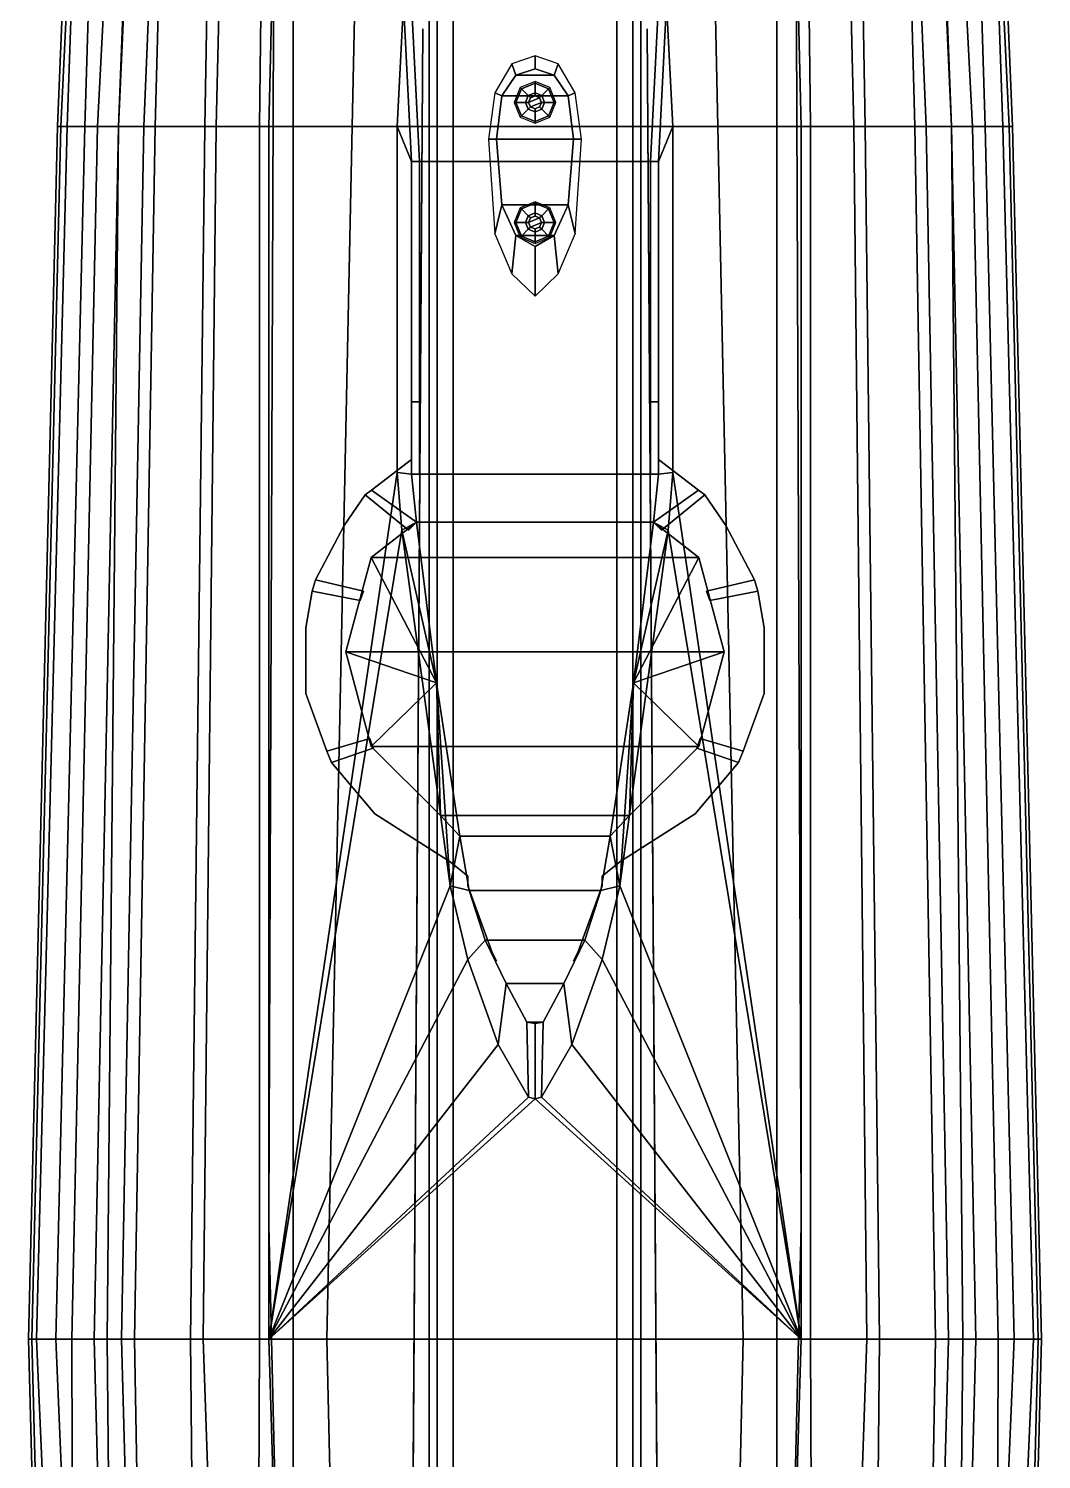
# Model space of a CAD drawing. Extents: x -3.2 to 3.2, y -38.1 to 38.1.
# Drawn here: x -3.16 to 3.16, y -1.63 to 7.3 of the extents above; entities that cross this region are included whole.
import ezdxf

# ---------------------------------------------------------------- set-up
doc = ezdxf.new("R2010")
doc.units = 0
doc.layers.get('0').update_dxf_attribs({"linetype": 'CONTINUOUS'})
doc.layers.add('RAILINGS', color=6, linetype='CONTINUOUS')
doc.layers.add('TOWER', color=3, linetype='CONTINUOUS')

msp = doc.modelspace()

# ---------------------------------------------------------------- linework, layer by layer
for points in [[(-2.67, 14.21, -1.96), (-2.66, 14.21, -2.02), (-2.92, 6.69, -2.02), (-2.98, 6.69, -1.77)], [(-2.6, 14.21, -1.05), (-2.67, 14.21, -1.43), (-2.98, 6.69, -1.22), (-2.96, 6.69, -1.05)], [(-2.67, 14.21, -1.43), (-2.67, 14.21, -1.96), (-2.98, 6.69, -1.77), (-2.98, 6.69, -1.22)], [(-2.34, 14.21, -0.3), (-2.6, 14.21, -1.05), (-2.96, 6.69, -1.05), (-2.73, 6.69, -0.3)], [(-2.66, 14.21, -2.02), (-2.58, 14.21, -2.25), (-2.81, 6.69, -2.25), (-2.92, 6.69, -2.02)], [(-2.58, 14.21, -2.25), (-2.31, 14.21, -2.54), (-2.6, 6.69, -2.54), (-2.81, 6.69, -2.25)], [(-2.26, 14.21, -0.04), (-2.34, 14.21, -0.3), (-2.73, 6.69, -0.3), (-2.6, 6.69, -0.04)], [(-2.31, 14.21, -2.54), (-2.17, 14.21, -2.64), (-2.37, 6.69, -2.71), (-2.6, 6.69, -2.54)], [(-2.13, 14.21, 0.21), (-2.26, 14.21, -0.04), (-2.6, 6.69, -0.04), (-2.44, 6.69, 0.21)], [(-1.81, 14.21, 0.91), (-2.13, 14.21, 0.21), (-2.44, 6.69, 0.21), (-1.99, 6.69, 0.91)], [(-2.17, 14.21, -2.64), (-1.93, 14.21, -2.72), (-2.06, 6.69, -2.83), (-2.37, 6.69, -2.71)], [(-1.93, 14.21, -2.72), (-1.63, 14.21, -2.72), (-1.72, 6.69, -2.83), (-2.06, 6.69, -2.83)], [(-1.48, 14.21, 1.36), (-1.81, 14.21, 0.91), (-1.99, 6.69, 0.91), (-1.66, 6.69, 1.36)], [(-1.63, 14.21, -2.72), (-1.51, 14.21, -2.67), (-1.51, 6.69, -2.74), (-1.72, 6.69, -2.83)], [(-1.51, 14.21, -2.67), (-0.98, 14.21, -3.01), (-1.14, 6.69, -3.01), (-1.51, 6.69, -2.74)], [(-0.98, 14.21, -3.01), (-0.66, 14.21, -3.2), (-0.66, 6.69, -3.29), (-1.14, 6.69, -3.01)], [(-0.66, 6.69, -3.75), (-0.66, 6.69, -3.29), (-0.66, 14.21, -3.2), (-0.66, 14.21, -3.75)], [(-0.61, 6.69, -3.86), (-0.66, 6.69, -3.75), (-0.66, 14.21, -3.75), (-0.61, 14.21, -3.86)], [(-0.51, 6.69, -3.93), (-0.61, 6.69, -3.86), (-0.61, 14.21, -3.86), (-0.51, 14.21, -3.93)], [(0.51, 6.69, -3.93), (-0.51, 6.69, -3.93), (-0.51, 14.21, -3.93), (0.51, 14.21, -3.93)], [(0.51, 14.21, -3.93), (0.61, 14.21, -3.86), (0.61, 6.69, -3.86), (0.51, 6.69, -3.93)], [(0.61, 14.21, -3.86), (0.66, 14.21, -3.75), (0.66, 6.69, -3.75), (0.61, 6.69, -3.86)], [(0.66, 14.21, -3.75), (0.66, 14.21, -3.2), (0.66, 6.69, -3.29), (0.66, 6.69, -3.75)], [(1.14, 6.69, -3.01), (0.66, 6.69, -3.29), (0.66, 14.21, -3.2), (0.98, 14.21, -3.01)], [(1.51, 6.69, -2.74), (1.14, 6.69, -3.01), (0.98, 14.21, -3.01), (1.51, 14.21, -2.67)], [(1.66, 6.69, 1.36), (1.99, 6.69, 0.91), (1.81, 14.21, 0.91), (1.48, 14.21, 1.36)], [(1.72, 6.69, -2.83), (1.51, 6.69, -2.74), (1.51, 14.21, -2.67), (1.63, 14.21, -2.72)], [(2.06, 6.69, -2.83), (1.72, 6.69, -2.83), (1.63, 14.21, -2.72), (1.93, 14.21, -2.72)], [(1.99, 6.69, 0.91), (2.44, 6.69, 0.21), (2.13, 14.21, 0.21), (1.81, 14.21, 0.91)], [(2.37, 6.69, -2.71), (2.06, 6.69, -2.83), (1.93, 14.21, -2.72), (2.17, 14.21, -2.64)], [(2.44, 6.69, 0.21), (2.6, 6.69, -0.04), (2.26, 14.21, -0.04), (2.13, 14.21, 0.21)], [(2.6, 6.69, -2.54), (2.37, 6.69, -2.71), (2.17, 14.21, -2.64), (2.31, 14.21, -2.54)], [(2.6, 6.69, -0.04), (2.73, 6.69, -0.3), (2.34, 14.21, -0.3), (2.26, 14.21, -0.04)], [(2.81, 6.69, -2.25), (2.6, 6.69, -2.54), (2.31, 14.21, -2.54), (2.58, 14.21, -2.25)], [(2.73, 6.69, -0.3), (2.96, 6.69, -1.05), (2.6, 14.21, -1.05), (2.34, 14.21, -0.3)], [(2.92, 6.69, -2.02), (2.81, 6.69, -2.25), (2.58, 14.21, -2.25), (2.66, 14.21, -2.02)], [(2.96, 6.69, -1.05), (2.98, 6.69, -1.22), (2.67, 14.21, -1.43), (2.6, 14.21, -1.05)], [(2.98, 6.69, -1.77), (2.92, 6.69, -2.02), (2.66, 14.21, -2.02), (2.67, 14.21, -1.96)], [(2.98, 6.69, -1.22), (2.98, 6.69, -1.77), (2.67, 14.21, -1.96), (2.67, 14.21, -1.43)], [(-0.7, 7.3, 6.45), (-0.94, -28.59, 1.36), (-0.94, -28.28, 1.36), (-0.7, 7.3, 6.39)], [(-0.7, 7.3, 6.39), (-0.94, -28.28, 1.36), (-0.94, -28.59, 1.36), (-0.7, 7.3, 6.45)], [(0.7, 7.3, 6.39), (0.94, -28.28, 1.36), (0.94, -28.59, 1.36), (0.7, 7.3, 6.45)], [(0.7, 7.3, 6.45), (0.94, -28.59, 1.36), (0.94, -28.28, 1.36), (0.7, 7.3, 6.39)], [(-2.98, 6.69, -1.77), (-2.92, 6.69, -2.02), (-3.11, -0.88, -2.02), (-3.16, -0.88, -1.79)], [(-2.96, 6.69, -1.05), (-2.98, 6.69, -1.22), (-3.16, -0.88, -1.26), (-3.14, -0.88, -1.05)], [(-2.98, 6.69, -1.22), (-2.98, 6.69, -1.77), (-3.16, -0.88, -1.79), (-3.16, -0.88, -1.26)], [(-2.73, 6.69, -0.3), (-2.96, 6.69, -1.05), (-3.14, -0.88, -1.05), (-2.89, -0.88, -0.3)], [(-2.92, 6.69, -2.02), (-2.81, 6.69, -2.25), (-2.99, -0.88, -2.25), (-3.11, -0.88, -2.02)], [(-2.81, 6.69, -2.25), (-2.6, 6.69, -2.54), (-2.67, -0.88, -2.65), (-2.99, -0.88, -2.25)], [(-2.6, 6.69, -0.04), (-2.73, 6.69, -0.3), (-2.89, -0.88, -0.3), (-2.75, -0.88, -0.04)], [(-2.44, 6.69, 0.21), (-2.6, 6.69, -0.04), (-2.75, -0.88, -0.04), (-2.58, -0.88, 0.21)], [(-2.6, 6.69, -2.54), (-2.37, 6.69, -2.71), (-2.5, -0.88, -2.81), (-2.67, -0.88, -2.65)], [(-1.99, 6.69, 0.91), (-2.44, 6.69, 0.21), (-2.58, -0.88, 0.21), (-2.07, -0.88, 0.91)], [(-2.37, 6.69, -2.71), (-2.06, 6.69, -2.83), (-2.15, -0.88, -2.94), (-2.5, -0.88, -2.81)], [(-2.06, 6.69, -2.83), (-1.72, 6.69, -2.83), (-1.72, -0.88, -2.94), (-2.15, -0.88, -2.94)], [(-1.66, 6.69, 1.36), (-1.99, 6.69, 0.91), (-2.07, -0.88, 0.91), (-1.66, -0.88, 1.36)], [(-1.72, 6.69, -2.83), (-1.51, 6.69, -2.74), (-1.51, -0.88, -2.84), (-1.72, -0.88, -2.94)], [(-1.51, 6.69, -2.74), (-1.14, 6.69, -3.01), (-1.3, -0.88, -3.01), (-1.51, -0.88, -2.84)], [(-1.14, 6.69, -3.01), (-0.66, 6.69, -3.29), (-0.66, -0.88, -3.39), (-1.3, -0.88, -3.01)], [(-0.66, -0.88, -3.75), (-0.66, -0.88, -3.39), (-0.66, 6.69, -3.29), (-0.66, 6.69, -3.75)], [(-0.61, -0.88, -3.86), (-0.66, -0.88, -3.75), (-0.66, 6.69, -3.75), (-0.61, 6.69, -3.86)], [(-0.51, -0.88, -3.93), (-0.61, -0.88, -3.86), (-0.61, 6.69, -3.86), (-0.51, 6.69, -3.93)], [(0.51, -0.88, -3.93), (-0.51, -0.88, -3.93), (-0.51, 6.69, -3.93), (0.51, 6.69, -3.93)], [(0.51, 6.69, -3.93), (0.61, 6.69, -3.86), (0.61, -0.88, -3.86), (0.51, -0.88, -3.93)], [(0.61, 6.69, -3.86), (0.66, 6.69, -3.75), (0.66, -0.88, -3.75), (0.61, -0.88, -3.86)], [(0.66, 6.69, -3.75), (0.66, 6.69, -3.29), (0.66, -0.88, -3.39), (0.66, -0.88, -3.75)], [(1.3, -0.88, -3.01), (0.66, -0.88, -3.39), (0.66, 6.69, -3.29), (1.14, 6.69, -3.01)], [(1.51, -0.88, -2.84), (1.3, -0.88, -3.01), (1.14, 6.69, -3.01), (1.51, 6.69, -2.74)], [(1.72, -0.88, -2.94), (1.51, -0.88, -2.84), (1.51, 6.69, -2.74), (1.72, 6.69, -2.83)], [(1.66, -0.88, 1.36), (2.07, -0.88, 0.91), (1.99, 6.69, 0.91), (1.66, 6.69, 1.36)], [(2.15, -0.88, -2.94), (1.72, -0.88, -2.94), (1.72, 6.69, -2.83), (2.06, 6.69, -2.83)], [(2.07, -0.88, 0.91), (2.58, -0.88, 0.21), (2.44, 6.69, 0.21), (1.99, 6.69, 0.91)], [(2.5, -0.88, -2.81), (2.15, -0.88, -2.94), (2.06, 6.69, -2.83), (2.37, 6.69, -2.71)], [(2.67, -0.88, -2.65), (2.5, -0.88, -2.81), (2.37, 6.69, -2.71), (2.6, 6.69, -2.54)], [(2.58, -0.88, 0.21), (2.75, -0.88, -0.04), (2.6, 6.69, -0.04), (2.44, 6.69, 0.21)], [(2.99, -0.88, -2.25), (2.67, -0.88, -2.65), (2.6, 6.69, -2.54), (2.81, 6.69, -2.25)], [(2.75, -0.88, -0.04), (2.89, -0.88, -0.3), (2.73, 6.69, -0.3), (2.6, 6.69, -0.04)], [(2.89, -0.88, -0.3), (3.14, -0.88, -1.05), (2.96, 6.69, -1.05), (2.73, 6.69, -0.3)], [(3.11, -0.88, -2.02), (2.99, -0.88, -2.25), (2.81, 6.69, -2.25), (2.92, 6.69, -2.02)], [(3.16, -0.88, -1.79), (3.11, -0.88, -2.02), (2.92, 6.69, -2.02), (2.98, 6.69, -1.77)], [(3.14, -0.88, -1.05), (3.16, -0.88, -1.26), (2.98, 6.69, -1.22), (2.96, 6.69, -1.05)], [(3.16, -0.88, -1.26), (3.16, -0.88, -1.79), (2.98, 6.69, -1.77), (2.98, 6.69, -1.22)], [(-3.16, -0.88, -1.79), (-3.11, -0.88, -2.02), (-2.79, -8.23, -2.02), (-2.97, -8.23, -1.61)], [(-3.14, -0.88, -1.05), (-3.16, -0.88, -1.26), (-2.97, -8.23, -1.18), (-2.95, -8.23, -1.05)], [(-3.16, -0.88, -1.26), (-3.16, -0.88, -1.79), (-2.97, -8.23, -1.61), (-2.97, -8.23, -1.18)], [(-2.89, -0.88, -0.3), (-3.14, -0.88, -1.05), (-2.95, -8.23, -1.05), (-2.87, -8.23, -0.68)], [(-3.11, -0.88, -2.02), (-2.99, -0.88, -2.25), (-2.68, -8.23, -2.25), (-2.79, -8.23, -2.02)], [(-2.99, -0.88, -2.25), (-2.67, -0.88, -2.65), (-2.6, -8.23, -2.36), (-2.68, -8.23, -2.25)], [(-2.75, -0.88, -0.04), (-2.89, -0.88, -0.3), (-2.87, -8.23, -0.68), (-2.56, -8.23, -0.04)], [(-2.58, -0.88, 0.21), (-2.75, -0.88, -0.04), (-2.56, -8.23, -0.04), (-2.38, -8.23, 0.21)], [(-2.67, -0.88, -2.65), (-2.5, -0.88, -2.81), (-2.37, -8.23, -2.58), (-2.6, -8.23, -2.36)], [(-2.07, -0.88, 0.91), (-2.58, -0.88, 0.21), (-2.38, -8.23, 0.21), (-1.82, -8.23, 0.91)], [(-2.5, -0.88, -2.81), (-2.15, -0.88, -2.94), (-2.08, -8.23, -2.7), (-2.37, -8.23, -2.58)], [(-2.15, -0.88, -2.94), (-1.72, -0.88, -2.94), (-1.75, -8.23, -2.7), (-2.08, -8.23, -2.7)], [(-1.66, -0.88, 1.36), (-2.07, -0.88, 0.91), (-1.82, -8.23, 0.91), (-1.44, -8.23, 1.36)], [(-1.72, -0.88, -2.94), (-1.51, -0.88, -2.84), (-1.51, -8.23, -2.63), (-1.75, -8.23, -2.7)], [(-1.51, -0.88, -2.84), (-1.3, -0.88, -3.01), (-1.13, -8.23, -2.95), (-1.51, -8.23, -2.63)], [(-1.3, -0.88, -3.01), (-0.66, -0.88, -3.39), (-0.66, -8.23, -3.2), (-1.13, -8.23, -2.95)], [(-0.66, -8.23, -3.75), (-0.66, -8.23, -3.2), (-0.66, -0.88, -3.39), (-0.66, -0.88, -3.75)], [(-0.61, -8.23, -3.86), (-0.66, -8.23, -3.75), (-0.66, -0.88, -3.75), (-0.61, -0.88, -3.86)], [(-0.51, -8.23, -3.93), (-0.61, -8.23, -3.86), (-0.61, -0.88, -3.86), (-0.51, -0.88, -3.93)], [(0.51, -8.23, -3.93), (-0.51, -8.23, -3.93), (-0.51, -0.88, -3.93), (0.51, -0.88, -3.93)], [(0.51, -0.88, -3.93), (0.61, -0.88, -3.86), (0.61, -8.23, -3.86), (0.51, -8.23, -3.93)], [(0.61, -0.88, -3.86), (0.66, -0.88, -3.75), (0.66, -8.23, -3.75), (0.61, -8.23, -3.86)], [(0.66, -0.88, -3.75), (0.66, -0.88, -3.39), (0.66, -8.23, -3.2), (0.66, -8.23, -3.75)], [(1.13, -8.23, -2.95), (0.66, -8.23, -3.2), (0.66, -0.88, -3.39), (1.3, -0.88, -3.01)], [(1.51, -8.23, -2.63), (1.13, -8.23, -2.95), (1.3, -0.88, -3.01), (1.51, -0.88, -2.84)], [(1.44, -8.23, 1.36), (1.82, -8.23, 0.91), (2.07, -0.88, 0.91), (1.66, -0.88, 1.36)], [(1.75, -8.23, -2.7), (1.51, -8.23, -2.63), (1.51, -0.88, -2.84), (1.72, -0.88, -2.94)], [(2.08, -8.23, -2.7), (1.75, -8.23, -2.7), (1.72, -0.88, -2.94), (2.15, -0.88, -2.94)], [(1.82, -8.23, 0.91), (2.38, -8.23, 0.21), (2.58, -0.88, 0.21), (2.07, -0.88, 0.91)], [(2.37, -8.23, -2.58), (2.08, -8.23, -2.7), (2.15, -0.88, -2.94), (2.5, -0.88, -2.81)], [(2.6, -8.23, -2.36), (2.37, -8.23, -2.58), (2.5, -0.88, -2.81), (2.67, -0.88, -2.65)], [(2.38, -8.23, 0.21), (2.56, -8.23, -0.04), (2.75, -0.88, -0.04), (2.58, -0.88, 0.21)], [(2.56, -8.23, -0.04), (2.87, -8.23, -0.68), (2.89, -0.88, -0.3), (2.75, -0.88, -0.04)], [(2.68, -8.23, -2.25), (2.6, -8.23, -2.36), (2.67, -0.88, -2.65), (2.99, -0.88, -2.25)], [(2.79, -8.23, -2.02), (2.68, -8.23, -2.25), (2.99, -0.88, -2.25), (3.11, -0.88, -2.02)], [(2.97, -8.23, -1.61), (2.79, -8.23, -2.02), (3.11, -0.88, -2.02), (3.16, -0.88, -1.79)], [(2.87, -8.23, -0.68), (2.95, -8.23, -1.05), (3.14, -0.88, -1.05), (2.89, -0.88, -0.3)], [(2.95, -8.23, -1.05), (2.97, -8.23, -1.18), (3.16, -0.88, -1.26), (3.14, -0.88, -1.05)], [(2.97, -8.23, -1.18), (2.97, -8.23, -1.61), (3.16, -0.88, -1.79), (3.16, -0.88, -1.26)]]:
    msp.add_3dface(points)
at = {"layer": 'RAILINGS'}
for points in [[(-1.66, -0.11, 2.23), (-1.63, 7.83, 2.25), (-1.63, 7.83, 2.2), (-1.66, -0.11, 2.18)], [(-1.66, -0.11, 2.18), (-1.63, 7.83, 2.2), (-1.63, 7.83, 2.25), (-1.66, -0.11, 2.23)], [(1.66, -0.11, 2.18), (1.63, 7.83, 2.2), (1.63, 7.83, 2.25), (1.66, -0.11, 2.23)], [(1.66, -0.11, 2.23), (1.63, 7.83, 2.25), (1.63, 7.83, 2.2), (1.66, -0.11, 2.18)], [(-0.77, 4.9219, 4.17), (-0.77, 4.61, 4.17), (-0.77, 4.61, 4.23), (-0.77, 4.9482, 4.23)], [(-0.77, 4.9482, 4.23), (-0.77, 4.61, 4.23), (-0.77, 4.61, 4.17), (-0.77, 4.9219, 4.17)], [(0.77, 4.9482, 4.23), (0.77, 4.61, 4.23), (0.77, 4.61, 4.17), (0.77, 4.9219, 4.17)], [(0.77, 4.9219, 4.17), (0.77, 4.61, 4.17), (0.77, 4.61, 4.23), (0.77, 4.9482, 4.23)], [(-0.77, 4.7297, 3.73), (-0.77, 4.61, 3.73), (-0.77, 4.61, 3.79), (-0.77, 4.7559, 3.79)], [(-0.77, 4.7559, 3.79), (-0.77, 4.61, 3.79), (-0.77, 4.61, 3.73), (-0.77, 4.7297, 3.73)], [(0.77, 4.7297, 3.73), (0.77, 4.61, 3.73), (0.77, 4.61, 3.79), (0.77, 4.7559, 3.79)], [(0.77, 4.7559, 3.79), (0.77, 4.61, 3.79), (0.77, 4.61, 3.73), (0.77, 4.7297, 3.73)], [(-0.77, 4.61, 3.79), (-1.02, 4.42, 3.79), (-1.02, 4.42, 3.73), (-0.77, 4.61, 3.73)], [(-0.77, 4.61, 3.73), (-1.02, 4.42, 3.73), (-1.02, 4.42, 3.79), (-0.77, 4.61, 3.79)], [(-0.77, 4.61, 4.17), (-1.02, 4.42, 4.17), (-1.02, 4.42, 4.23), (-0.77, 4.61, 4.23)], [(-0.77, 4.61, 4.23), (-1.02, 4.42, 4.23), (-1.02, 4.42, 4.17), (-0.77, 4.61, 4.17)], [(0.77, 4.61, 4.17), (1.02, 4.42, 4.17), (1.02, 4.42, 4.23), (0.77, 4.61, 4.23)], [(0.77, 4.61, 4.23), (1.02, 4.42, 4.23), (1.02, 4.42, 4.17), (0.77, 4.61, 4.17)], [(0.77, 4.61, 3.73), (1.02, 4.42, 3.73), (1.02, 4.42, 3.79), (0.77, 4.61, 3.79)], [(0.77, 4.61, 3.79), (1.02, 4.42, 3.79), (1.02, 4.42, 3.73), (0.77, 4.61, 3.73)], [(-1.06, 4.39, 3.73), (-1.19, 4.2, 3.73), (-1.19, 4.2, 3.79), (-1.06, 4.39, 3.79)], [(-1.06, 4.39, 3.79), (-1.19, 4.2, 3.79), (-1.19, 4.2, 3.73), (-1.06, 4.39, 3.73)], [(-1.06, 4.39, 4.23), (-1.19, 4.2, 4.23), (-1.19, 4.2, 4.17), (-1.06, 4.39, 4.17)], [(-1.06, 4.39, 4.17), (-1.19, 4.2, 4.17), (-1.19, 4.2, 4.23), (-1.06, 4.39, 4.23)], [(-1.02, 4.42, 3.73), (-0.74, 4.22, 3.25), (-0.79, 4.17, 3.25), (-1.06, 4.39, 3.73)], [(-1.06, 4.39, 3.73), (-0.79, 4.17, 3.25), (-0.74, 4.22, 3.25), (-1.02, 4.42, 3.73)], [(-1.06, 4.39, 4.23), (-1.06, 4.39, 3.73), (-1.02, 4.42, 3.73), (-1.02, 4.42, 4.23)], [(-1.02, 4.42, 4.23), (-1.02, 4.42, 3.73), (-1.06, 4.39, 3.73), (-1.06, 4.39, 4.23)], [(1.02, 4.42, 3.73), (0.74, 4.22, 3.25), (0.79, 4.17, 3.25), (1.06, 4.39, 3.73)], [(1.06, 4.39, 3.73), (0.79, 4.17, 3.25), (0.74, 4.22, 3.25), (1.02, 4.42, 3.73)], [(1.06, 4.39, 4.23), (1.06, 4.39, 3.73), (1.02, 4.42, 3.73), (1.02, 4.42, 4.23)], [(1.02, 4.42, 4.23), (1.02, 4.42, 3.73), (1.06, 4.39, 3.73), (1.06, 4.39, 4.23)], [(1.06, 4.39, 4.17), (1.19, 4.2, 4.17), (1.19, 4.2, 4.23), (1.06, 4.39, 4.23)], [(1.06, 4.39, 4.23), (1.19, 4.2, 4.23), (1.19, 4.2, 4.17), (1.06, 4.39, 4.17)], [(1.06, 4.39, 3.79), (1.19, 4.2, 3.79), (1.19, 4.2, 3.73), (1.06, 4.39, 3.73)], [(1.06, 4.39, 3.73), (1.19, 4.2, 3.73), (1.19, 4.2, 3.79), (1.06, 4.39, 3.79)], [(-1.19, 4.2, 3.79), (-1.37, 3.86, 3.79), (-1.37, 3.86, 3.73), (-1.19, 4.2, 3.73)], [(-1.19, 4.2, 3.73), (-1.37, 3.86, 3.73), (-1.37, 3.86, 3.79), (-1.19, 4.2, 3.79)], [(-1.19, 4.2, 4.17), (-1.37, 3.86, 4.17), (-1.37, 3.86, 4.23), (-1.19, 4.2, 4.23)], [(-1.19, 4.2, 4.23), (-1.37, 3.86, 4.23), (-1.37, 3.86, 4.17), (-1.19, 4.2, 4.17)], [(1.19, 4.2, 4.23), (1.37, 3.86, 4.23), (1.37, 3.86, 4.17), (1.19, 4.2, 4.17)], [(1.19, 4.2, 4.17), (1.37, 3.86, 4.17), (1.37, 3.86, 4.23), (1.19, 4.2, 4.23)], [(1.19, 4.2, 3.73), (1.37, 3.86, 3.73), (1.37, 3.86, 3.79), (1.19, 4.2, 3.79)], [(1.19, 4.2, 3.79), (1.37, 3.86, 3.79), (1.37, 3.86, 3.73), (1.19, 4.2, 3.73)], [(-1.37, 3.86, 3.73), (-1.07, 3.79, 3.25), (-1.09, 3.73, 3.25), (-1.39, 3.79, 3.73)], [(-1.39, 3.79, 3.73), (-1.09, 3.73, 3.25), (-1.07, 3.79, 3.25), (-1.37, 3.86, 3.73)], [(-1.37, 3.86, 4.23), (-1.37, 3.86, 3.73), (-1.39, 3.79, 3.73), (-1.39, 3.79, 4.23)], [(-1.39, 3.79, 4.23), (-1.39, 3.79, 3.73), (-1.37, 3.86, 3.73), (-1.37, 3.86, 4.23)], [(1.39, 3.79, 3.73), (1.09, 3.73, 3.25), (1.07, 3.79, 3.25), (1.37, 3.86, 3.73)], [(1.37, 3.86, 3.73), (1.07, 3.79, 3.25), (1.09, 3.73, 3.25), (1.39, 3.79, 3.73)], [(1.37, 3.86, 4.23), (1.37, 3.86, 3.73), (1.39, 3.79, 3.73), (1.39, 3.79, 4.23)], [(1.39, 3.79, 4.23), (1.39, 3.79, 3.73), (1.37, 3.86, 3.73), (1.37, 3.86, 4.23)], [(-1.39, 3.79, 3.79), (-1.43, 3.56, 3.79), (-1.43, 3.56, 3.73), (-1.39, 3.79, 3.73)], [(-1.39, 3.79, 3.73), (-1.43, 3.56, 3.73), (-1.43, 3.56, 3.79), (-1.39, 3.79, 3.79)], [(-1.39, 3.79, 4.17), (-1.43, 3.56, 4.17), (-1.43, 3.56, 4.23), (-1.39, 3.79, 4.23)], [(-1.39, 3.79, 4.23), (-1.43, 3.56, 4.23), (-1.43, 3.56, 4.17), (-1.39, 3.79, 4.17)], [(1.39, 3.79, 4.17), (1.43, 3.56, 4.17), (1.43, 3.56, 4.23), (1.39, 3.79, 4.23)], [(1.39, 3.79, 4.23), (1.43, 3.56, 4.23), (1.43, 3.56, 4.17), (1.39, 3.79, 4.17)], [(1.39, 3.79, 3.73), (1.43, 3.56, 3.73), (1.43, 3.56, 3.79), (1.39, 3.79, 3.79)], [(1.39, 3.79, 3.79), (1.43, 3.56, 3.79), (1.43, 3.56, 3.73), (1.39, 3.79, 3.73)], [(-1.43, 3.56, 3.79), (-1.43, 3.15, 3.79), (-1.43, 3.15, 3.73), (-1.43, 3.56, 3.73)], [(-1.43, 3.56, 3.73), (-1.43, 3.15, 3.73), (-1.43, 3.15, 3.79), (-1.43, 3.56, 3.79)], [(-1.43, 3.56, 4.17), (-1.43, 3.15, 4.17), (-1.43, 3.15, 4.23), (-1.43, 3.56, 4.23)], [(-1.43, 3.56, 4.23), (-1.43, 3.15, 4.23), (-1.43, 3.15, 4.17), (-1.43, 3.56, 4.17)], [(1.43, 3.56, 4.23), (1.43, 3.15, 4.23), (1.43, 3.15, 4.17), (1.43, 3.56, 4.17)], [(1.43, 3.56, 4.17), (1.43, 3.15, 4.17), (1.43, 3.15, 4.23), (1.43, 3.56, 4.23)], [(1.43, 3.56, 3.73), (1.43, 3.15, 3.73), (1.43, 3.15, 3.79), (1.43, 3.56, 3.79)], [(1.43, 3.56, 3.79), (1.43, 3.15, 3.79), (1.43, 3.15, 3.73), (1.43, 3.56, 3.73)], [(-1.43, 3.15, 3.79), (-1.3, 2.79, 3.79), (-1.3, 2.79, 3.73), (-1.43, 3.15, 3.73)], [(-1.43, 3.15, 3.73), (-1.3, 2.79, 3.73), (-1.3, 2.79, 3.79), (-1.43, 3.15, 3.79)], [(-1.43, 3.15, 4.17), (-1.3, 2.79, 4.17), (-1.3, 2.79, 4.23), (-1.43, 3.15, 4.23)], [(-1.43, 3.15, 4.23), (-1.3, 2.79, 4.23), (-1.3, 2.79, 4.17), (-1.43, 3.15, 4.17)], [(1.43, 3.15, 4.17), (1.3, 2.79, 4.17), (1.3, 2.79, 4.23), (1.43, 3.15, 4.23)], [(1.43, 3.15, 4.23), (1.3, 2.79, 4.23), (1.3, 2.79, 4.17), (1.43, 3.15, 4.17)], [(1.43, 3.15, 3.73), (1.3, 2.79, 3.73), (1.3, 2.79, 3.79), (1.43, 3.15, 3.79)], [(1.43, 3.15, 3.79), (1.3, 2.79, 3.79), (1.3, 2.79, 3.73), (1.43, 3.15, 3.73)], [(-1.27, 2.72, 3.73), (-1.01, 2.81, 3.25), (-1.03, 2.87, 3.25), (-1.3, 2.79, 3.73)], [(-1.3, 2.79, 3.73), (-1.03, 2.87, 3.25), (-1.01, 2.81, 3.25), (-1.27, 2.72, 3.73)], [(1.27, 2.72, 3.73), (1.01, 2.81, 3.25), (1.03, 2.87, 3.25), (1.3, 2.79, 3.73)], [(1.3, 2.79, 3.73), (1.03, 2.87, 3.25), (1.01, 2.81, 3.25), (1.27, 2.72, 3.73)], [(-1.27, 2.72, 4.23), (-1.27, 2.72, 3.73), (-1.3, 2.79, 3.73), (-1.3, 2.79, 4.23)], [(-1.3, 2.79, 4.23), (-1.3, 2.79, 3.73), (-1.27, 2.72, 3.73), (-1.27, 2.72, 4.23)], [(1.27, 2.72, 4.23), (1.27, 2.72, 3.73), (1.3, 2.79, 3.73), (1.3, 2.79, 4.23)], [(1.3, 2.79, 4.23), (1.3, 2.79, 3.73), (1.27, 2.72, 3.73), (1.27, 2.72, 4.23)], [(-1.27, 2.72, 3.73), (-1, 2.4, 3.73), (-1, 2.4, 3.79), (-1.27, 2.72, 3.79)], [(-1.27, 2.72, 3.79), (-1, 2.4, 3.79), (-1, 2.4, 3.73), (-1.27, 2.72, 3.73)], [(-1.27, 2.72, 4.23), (-1, 2.4, 4.23), (-1, 2.4, 4.17), (-1.27, 2.72, 4.17)], [(-1.27, 2.72, 4.17), (-1, 2.4, 4.17), (-1, 2.4, 4.23), (-1.27, 2.72, 4.23)], [(1.27, 2.72, 4.23), (1, 2.4, 4.23), (1, 2.4, 4.17), (1.27, 2.72, 4.17)], [(1.27, 2.72, 4.17), (1, 2.4, 4.17), (1, 2.4, 4.23), (1.27, 2.72, 4.23)], [(1.27, 2.72, 3.79), (1, 2.4, 3.79), (1, 2.4, 3.73), (1.27, 2.72, 3.73)], [(1.27, 2.72, 3.73), (1, 2.4, 3.73), (1, 2.4, 3.79), (1.27, 2.72, 3.79)], [(-1, 2.4, 3.79), (-0.53, 2.1, 3.79), (-0.53, 2.1, 3.73), (-1, 2.4, 3.73)], [(-1, 2.4, 3.73), (-0.53, 2.1, 3.73), (-0.53, 2.1, 3.79), (-1, 2.4, 3.79)], [(-1, 2.4, 4.17), (-0.53, 2.1, 4.17), (-0.53, 2.1, 4.23), (-1, 2.4, 4.23)], [(-1, 2.4, 4.23), (-0.53, 2.1, 4.23), (-0.53, 2.1, 4.17), (-1, 2.4, 4.17)], [(1, 2.4, 4.17), (0.53, 2.1, 4.17), (0.53, 2.1, 4.23), (1, 2.4, 4.23)], [(1, 2.4, 4.23), (0.53, 2.1, 4.23), (0.53, 2.1, 4.17), (1, 2.4, 4.17)], [(1, 2.4, 3.73), (0.53, 2.1, 3.73), (0.53, 2.1, 3.79), (1, 2.4, 3.79)], [(1, 2.4, 3.79), (0.53, 2.1, 3.79), (0.53, 2.1, 3.73), (1, 2.4, 3.73)], [(-0.53, 2.1, 3.79), (-0.42, 2.01, 3.79), (-0.42, 2.01, 3.73), (-0.53, 2.1, 3.73)], [(-0.53, 2.1, 3.73), (-0.42, 2.01, 3.73), (-0.42, 2.01, 3.79), (-0.53, 2.1, 3.79)], [(-0.53, 2.1, 4.17), (-0.42, 2.01, 4.17), (-0.42, 2.01, 4.23), (-0.53, 2.1, 4.23)], [(-0.53, 2.1, 4.23), (-0.42, 2.01, 4.23), (-0.42, 2.01, 4.17), (-0.53, 2.1, 4.17)], [(0.53, 2.1, 4.17), (0.42, 2.01, 4.17), (0.42, 2.01, 4.23), (0.53, 2.1, 4.23)], [(0.53, 2.1, 4.23), (0.42, 2.01, 4.23), (0.42, 2.01, 4.17), (0.53, 2.1, 4.17)], [(0.53, 2.1, 3.73), (0.42, 2.01, 3.73), (0.42, 2.01, 3.79), (0.53, 2.1, 3.79)], [(0.53, 2.1, 3.79), (0.42, 2.01, 3.79), (0.42, 2.01, 3.73), (0.53, 2.1, 3.73)], [(-0.42, 2.01, 4.23), (-0.42, 2.01, 3.25), (-0.42, 1.95, 3.25), (-0.42, 1.95, 4.23)], [(-0.42, 1.95, 4.23), (-0.42, 1.95, 3.25), (-0.42, 2.01, 3.25), (-0.42, 2.01, 4.23)], [(0.42, 2.01, 4.23), (0.42, 2.01, 3.25), (0.42, 1.95, 3.25), (0.42, 1.95, 4.23)], [(0.42, 1.95, 4.23), (0.42, 1.95, 3.25), (0.42, 2.01, 3.25), (0.42, 2.01, 4.23)], [(-0.27, 1.54, 4.23), (-0.42, 1.95, 4.23), (-0.42, 1.95, 4.17), (-0.27, 1.54, 4.17)], [(-0.27, 1.54, 4.17), (-0.42, 1.95, 4.17), (-0.42, 1.95, 4.23), (-0.27, 1.54, 4.23)], [(0.27, 1.54, 4.23), (0.42, 1.95, 4.23), (0.42, 1.95, 4.17), (0.27, 1.54, 4.17)], [(0.27, 1.54, 4.17), (0.42, 1.95, 4.17), (0.42, 1.95, 4.23), (0.27, 1.54, 4.23)], [(-0.27, 1.54, 4.23), (-0.27, 1.54, 3.25), (-0.24, 1.48, 3.25), (-0.24, 1.48, 4.23)], [(-0.24, 1.48, 4.23), (-0.24, 1.48, 3.25), (-0.27, 1.54, 3.25), (-0.27, 1.54, 4.23)], [(0.27, 1.54, 4.23), (0.27, 1.54, 3.25), (0.24, 1.48, 3.25), (0.24, 1.48, 4.23)], [(0.24, 1.48, 4.23), (0.24, 1.48, 3.25), (0.27, 1.54, 3.25), (0.27, 1.54, 4.23)], [(-1.66, -0.11, 2.54), (-1.66, -0.11, 1.36), (-1.66, -0.17, 1.36), (-1.66, -0.17, 2.54)], [(-1.66, -0.17, 2.54), (-1.66, -0.17, 1.36), (-1.66, -0.11, 1.36), (-1.66, -0.11, 2.54)], [(-1.61, -2.38, 2.12), (-1.66, -0.17, 2.18), (-1.66, -0.17, 2.23), (-1.61, -2.38, 2.17)], [(-1.61, -2.38, 2.17), (-1.66, -0.17, 2.23), (-1.66, -0.17, 2.18), (-1.61, -2.38, 2.12)], [(1.61, -2.38, 2.17), (1.66, -0.17, 2.23), (1.66, -0.17, 2.18), (1.61, -2.38, 2.12)], [(1.61, -2.38, 2.12), (1.66, -0.17, 2.18), (1.66, -0.17, 2.23), (1.61, -2.38, 2.17)], [(1.66, -0.11, 2.54), (1.66, -0.11, 1.36), (1.66, -0.17, 1.36), (1.66, -0.17, 2.54)], [(1.66, -0.17, 2.54), (1.66, -0.17, 1.36), (1.66, -0.11, 1.36), (1.66, -0.11, 2.54)]]:
    msp.add_3dface(points, dxfattribs=at)
at = {"layer": 'TOWER'}
for points in [[(-0.82, 7.46, 1.36), (-1.48, 14.21, 1.36), (-1.66, 6.69, 1.36), (-0.86, 6.69, 1.36)], [(1.48, 14.21, 1.36), (0.82, 7.46, 1.36), (0.86, 6.69, 1.36), (1.66, 6.69, 1.36)], [(-0.86, 6.69, 1.36), (-0.77, 6.47, 3.25), (-0.82, 7.46, 3.25), (-0.82, 7.46, 1.36)], [(-0.77, 6.47, 3.25), (-0.77, 6.47, 4.28), (-0.82, 7.46, 4.76), (-0.82, 7.46, 3.25)], [(-0.77, 7.46, 4.76), (-0.82, 7.46, 4.76), (-0.77, 6.47, 4.28), (-0.72, 6.47, 4.28)], [(-0.72, 6.47, 3.25), (0.72, 6.47, 3.25), (0.77, 7.46, 3.25), (-0.77, 7.46, 3.25)], [(-0.77, 7.46, 3.25), (-0.77, 7.46, 4.76), (-0.72, 6.47, 4.28), (-0.72, 6.47, 3.25)], [(0.82, 7.46, 4.76), (0.77, 7.46, 4.76), (0.72, 6.47, 4.28), (0.77, 6.47, 4.28)], [(0.77, 7.46, 4.76), (0.77, 7.46, 3.25), (0.72, 6.47, 3.25), (0.72, 6.47, 4.28)], [(0.82, 7.46, 1.36), (0.82, 7.46, 3.25), (0.77, 6.47, 3.25), (0.86, 6.69, 1.36)], [(0.82, 7.46, 3.25), (0.82, 7.46, 4.76), (0.77, 6.47, 4.28), (0.77, 6.47, 3.25)], [(-0.145, 7.08, 3.25), (-0.2511, 6.9, 3.25), (-0.2078, 6.88, 5.71), (-0.12, 7.01, 5.71)], [(0, 7.13, 3.25), (-0.145, 7.08, 3.25), (-0.12, 7.01, 5.71), (0, 7.05, 5.71)], [(0.145, 7.08, 3.25), (0, 7.13, 3.25), (0, 7.05, 5.71), (0.12, 7.01, 5.71)], [(0.2511, 6.9, 3.25), (0.145, 7.08, 3.25), (0.12, 7.01, 5.71), (0.2078, 6.88, 5.71)], [(0.2078, 6.88, 5.71), (0.12, 7.01, 5.71), (-0.12, 7.01, 5.71), (-0.2078, 6.88, 5.71)], [(0.12, 7.01, 5.71), (0, 7.05, 5.71), (-0.12, 7.01, 5.71), (0.12, 7.01, 5.71)], [(0, 6.97, 5.71), (-0.0919, 6.9319, 5.71), (-0.0849, 6.9249, 8.92), (0, 6.96, 8.92)], [(0.0919, 6.9319, 5.71), (0, 6.97, 5.71), (0, 6.96, 8.92), (0.0849, 6.9249, 8.92)], [(-0.2511, 6.9, 3.25), (-0.29, 6.61, 3.25), (-0.24, 6.61, 5.71), (-0.2078, 6.88, 5.71)], [(0.24, 6.61, 5.71), (0.2078, 6.88, 5.71), (-0.2078, 6.88, 5.71), (-0.24, 6.61, 5.71)], [(-0.0919, 6.9319, 5.71), (-0.13, 6.84, 5.71), (-0.12, 6.84, 8.92), (-0.0849, 6.9249, 8.92)], [(-0.0849, 6.9249, 8.92), (-0.12, 6.84, 8.92), (-0.06, 6.84, 9.29), (-0.0424, 6.8824, 9.29)], [(0, 6.96, 8.92), (-0.0849, 6.9249, 8.92), (-0.0424, 6.8824, 9.29), (0, 6.9, 9.29)], [(-0.0424, 6.8824, 9.29), (-0.06, 6.84, 9.29), (-0.06, 6.84, 10.17), (-0.0424, 6.8824, 10.17)], [(-0.0424, 6.8824, 10.17), (-0.06, 6.84, 10.17), (-0.04, 6.84, 10.25), (-0.0283, 6.8683, 10.25)], [(0, 6.9, 9.29), (-0.0424, 6.8824, 9.29), (-0.0424, 6.8824, 10.17), (0, 6.9, 10.17)], [(0, 6.9, 10.17), (-0.0424, 6.8824, 10.17), (-0.0283, 6.8683, 10.25), (0, 6.88, 10.25)], [(-0.04, 6.84, 10.25), (0.0283, 6.8683, 10.25), (0, 6.88, 10.25), (-0.0283, 6.8683, 10.25)], [(0.0849, 6.9249, 8.92), (0, 6.96, 8.92), (0, 6.9, 9.29), (0.0424, 6.8824, 9.29)], [(0.0424, 6.8824, 9.29), (0, 6.9, 9.29), (0, 6.9, 10.17), (0.0424, 6.8824, 10.17)], [(0.0424, 6.8824, 10.17), (0, 6.9, 10.17), (0, 6.88, 10.25), (0.0283, 6.8683, 10.25)], [(0.06, 6.84, 10.17), (0.0424, 6.8824, 10.17), (0.0283, 6.8683, 10.25), (0.04, 6.84, 10.25)], [(0.12, 6.84, 8.92), (0.0849, 6.9249, 8.92), (0.0424, 6.8824, 9.29), (0.06, 6.84, 9.29)], [(0.06, 6.84, 9.29), (0.0424, 6.8824, 9.29), (0.0424, 6.8824, 10.17), (0.06, 6.84, 10.17)], [(0.13, 6.84, 5.71), (0.0919, 6.9319, 5.71), (0.0849, 6.9249, 8.92), (0.12, 6.84, 8.92)], [(0.29, 6.61, 3.25), (0.2511, 6.9, 3.25), (0.2078, 6.88, 5.71), (0.24, 6.61, 5.71)], [(-0.13, 6.84, 5.71), (-0.0919, 6.7481, 5.71), (-0.0849, 6.7551, 8.92), (-0.12, 6.84, 8.92)], [(-0.12, 6.84, 8.92), (-0.0849, 6.7551, 8.92), (-0.0424, 6.7976, 9.29), (-0.06, 6.84, 9.29)], [(-0.0849, 6.7551, 8.92), (0, 6.72, 8.92), (0, 6.78, 9.29), (-0.0424, 6.7976, 9.29)], [(-0.06, 6.84, 9.29), (-0.0424, 6.7976, 9.29), (-0.0424, 6.7976, 10.17), (-0.06, 6.84, 10.17)], [(-0.06, 6.84, 10.17), (-0.0424, 6.7976, 10.17), (-0.0283, 6.8117, 10.25), (-0.04, 6.84, 10.25)], [(-0.0424, 6.7976, 10.17), (0, 6.78, 10.17), (0, 6.8, 10.25), (-0.0283, 6.8117, 10.25)], [(-0.0424, 6.7976, 9.29), (0, 6.78, 9.29), (0, 6.78, 10.17), (-0.0424, 6.7976, 10.17)], [(-0.0283, 6.8117, 10.25), (0.04, 6.84, 10.25), (0.0283, 6.8683, 10.25), (-0.04, 6.84, 10.25)], [(0, 6.8, 10.25), (0.0283, 6.8117, 10.25), (0.04, 6.84, 10.25), (-0.0283, 6.8117, 10.25)], [(0, 6.78, 10.17), (0.0424, 6.7976, 10.17), (0.0283, 6.8117, 10.25), (0, 6.8, 10.25)], [(0, 6.78, 9.29), (0.0424, 6.7976, 9.29), (0.0424, 6.7976, 10.17), (0, 6.78, 10.17)], [(0, 6.72, 8.92), (0.0849, 6.7551, 8.92), (0.0424, 6.7976, 9.29), (0, 6.78, 9.29)], [(0.0424, 6.7976, 10.17), (0.06, 6.84, 10.17), (0.04, 6.84, 10.25), (0.0283, 6.8117, 10.25)], [(0.0424, 6.7976, 9.29), (0.06, 6.84, 9.29), (0.06, 6.84, 10.17), (0.0424, 6.7976, 10.17)], [(0.0849, 6.7551, 8.92), (0.12, 6.84, 8.92), (0.06, 6.84, 9.29), (0.0424, 6.7976, 9.29)], [(0.0919, 6.7481, 5.71), (0.13, 6.84, 5.71), (0.12, 6.84, 8.92), (0.0849, 6.7551, 8.92)], [(-0.0919, 6.7481, 5.71), (0, 6.71, 5.71), (0, 6.72, 8.92), (-0.0849, 6.7551, 8.92)], [(0, 6.71, 5.71), (0.0919, 6.7481, 5.71), (0.0849, 6.7551, 8.92), (0, 6.72, 8.92)], [(-0.86, 6.69, 1.36), (-1.66, 6.69, 1.36), (-1.66, -0.88, 1.36), (-0.86, 4.53, 1.36)], [(-0.86, 4.53, 1.36), (-0.77, 4.52, 3.25), (-0.77, 6.47, 3.25), (-0.86, 6.69, 1.36)], [(-0.29, 6.61, 3.25), (-0.2511, 6.02, 3.25), (-0.2078, 6.2, 5.71), (-0.24, 6.61, 5.71)], [(0.2078, 6.2, 5.71), (0.24, 6.61, 5.71), (-0.24, 6.61, 5.71), (-0.2078, 6.2, 5.71)], [(0.2511, 6.02, 3.25), (0.29, 6.61, 3.25), (0.24, 6.61, 5.71), (0.2078, 6.2, 5.71)], [(0.86, 6.69, 1.36), (0.77, 6.47, 3.25), (0.77, 4.52, 3.25), (0.86, 4.53, 1.36)], [(1.66, 6.69, 1.36), (0.86, 6.69, 1.36), (0.86, 4.53, 1.36), (1.66, -0.88, 1.36)], [(-0.77, 4.52, 3.25), (-0.77, 4.97, 4.28), (-0.77, 6.47, 4.28), (-0.77, 6.47, 3.25)], [(-0.72, 6.47, 4.28), (-0.77, 6.47, 4.28), (-0.77, 4.97, 4.28), (-0.72, 4.97, 4.28)], [(-0.72, 4.52, 3.25), (0.72, 4.52, 3.25), (0.72, 6.47, 3.25), (-0.72, 6.47, 3.25)], [(-0.72, 6.47, 3.25), (-0.72, 6.47, 4.28), (-0.72, 4.97, 4.28), (-0.72, 4.52, 3.25)], [(0.77, 6.47, 4.28), (0.72, 6.47, 4.28), (0.72, 4.97, 4.28), (0.77, 4.97, 4.28)], [(0.72, 6.47, 4.28), (0.72, 6.47, 3.25), (0.72, 4.52, 3.25), (0.72, 4.97, 4.28)], [(0.77, 6.47, 3.25), (0.77, 6.47, 4.28), (0.77, 4.97, 4.28), (0.77, 4.52, 3.25)], [(-0.2511, 6.02, 3.25), (-0.145, 5.77, 3.25), (-0.12, 6.01, 5.71), (-0.2078, 6.2, 5.71)], [(0.12, 6.01, 5.71), (0.2078, 6.2, 5.71), (-0.2078, 6.2, 5.71), (-0.12, 6.01, 5.71)], [(-0.0919, 6.1819, 5.71), (-0.13, 6.09, 5.71), (-0.12, 6.09, 8.92), (-0.0849, 6.1749, 8.92)], [(-0.0849, 6.1749, 8.92), (-0.12, 6.09, 8.92), (-0.06, 6.09, 9.29), (-0.0424, 6.1324, 9.29)], [(0, 6.22, 5.71), (-0.0919, 6.1819, 5.71), (-0.0849, 6.1749, 8.92), (0, 6.21, 8.92)], [(0, 6.21, 8.92), (-0.0849, 6.1749, 8.92), (-0.0424, 6.1324, 9.29), (0, 6.15, 9.29)], [(0.0919, 6.1819, 5.71), (0, 6.22, 5.71), (0, 6.21, 8.92), (0.0849, 6.1749, 8.92)], [(0.0849, 6.1749, 8.92), (0, 6.21, 8.92), (0, 6.15, 9.29), (0.0424, 6.1324, 9.29)], [(0.12, 6.09, 8.92), (0.0849, 6.1749, 8.92), (0.0424, 6.1324, 9.29), (0.06, 6.09, 9.29)], [(0.13, 6.09, 5.71), (0.0919, 6.1819, 5.71), (0.0849, 6.1749, 8.92), (0.12, 6.09, 8.92)], [(0.145, 5.77, 3.25), (0.2511, 6.02, 3.25), (0.2078, 6.2, 5.71), (0.12, 6.01, 5.71)], [(-0.13, 6.09, 5.71), (-0.0919, 5.9981, 5.71), (-0.0849, 6.0051, 8.92), (-0.12, 6.09, 8.92)], [(-0.12, 6.09, 8.92), (-0.0849, 6.0051, 8.92), (-0.0424, 6.0476, 9.29), (-0.06, 6.09, 9.29)], [(-0.0424, 6.1324, 9.29), (-0.06, 6.09, 9.29), (-0.06, 6.09, 10.17), (-0.0424, 6.1324, 10.17)], [(-0.0424, 6.1324, 10.17), (-0.06, 6.09, 10.17), (-0.04, 6.09, 10.25), (-0.0283, 6.1183, 10.25)], [(-0.06, 6.09, 9.29), (-0.0424, 6.0476, 9.29), (-0.0424, 6.0476, 10.17), (-0.06, 6.09, 10.17)], [(-0.06, 6.09, 10.17), (-0.0424, 6.0476, 10.17), (-0.0283, 6.0617, 10.25), (-0.04, 6.09, 10.25)], [(0, 6.15, 9.29), (-0.0424, 6.1324, 9.29), (-0.0424, 6.1324, 10.17), (0, 6.15, 10.17)], [(0, 6.15, 10.17), (-0.0424, 6.1324, 10.17), (-0.0283, 6.1183, 10.25), (0, 6.13, 10.25)], [(-0.04, 6.09, 10.25), (0.0283, 6.1183, 10.25), (0, 6.13, 10.25), (-0.0283, 6.1183, 10.25)], [(-0.0283, 6.0617, 10.25), (0.04, 6.09, 10.25), (0.0283, 6.1183, 10.25), (-0.04, 6.09, 10.25)], [(0, 6.05, 10.25), (0.0283, 6.0617, 10.25), (0.04, 6.09, 10.25), (-0.0283, 6.0617, 10.25)], [(0.0424, 6.1324, 9.29), (0, 6.15, 9.29), (0, 6.15, 10.17), (0.0424, 6.1324, 10.17)], [(0.0424, 6.1324, 10.17), (0, 6.15, 10.17), (0, 6.13, 10.25), (0.0283, 6.1183, 10.25)], [(0.06, 6.09, 10.17), (0.0424, 6.1324, 10.17), (0.0283, 6.1183, 10.25), (0.04, 6.09, 10.25)], [(0.0424, 6.0476, 10.17), (0.06, 6.09, 10.17), (0.04, 6.09, 10.25), (0.0283, 6.0617, 10.25)], [(0.06, 6.09, 9.29), (0.0424, 6.1324, 9.29), (0.0424, 6.1324, 10.17), (0.06, 6.09, 10.17)], [(0.0424, 6.0476, 9.29), (0.06, 6.09, 9.29), (0.06, 6.09, 10.17), (0.0424, 6.0476, 10.17)], [(0.0849, 6.0051, 8.92), (0.12, 6.09, 8.92), (0.06, 6.09, 9.29), (0.0424, 6.0476, 9.29)], [(0.0919, 5.9981, 5.71), (0.13, 6.09, 5.71), (0.12, 6.09, 8.92), (0.0849, 6.0051, 8.92)], [(-0.145, 5.77, 3.25), (0, 5.63, 3.25), (0, 5.94, 5.71), (-0.12, 6.01, 5.71)], [(0, 5.94, 5.71), (0.12, 6.01, 5.71), (-0.12, 6.01, 5.71), (0, 5.94, 5.71)], [(-0.0919, 5.9981, 5.71), (0, 5.96, 5.71), (0, 5.97, 8.92), (-0.0849, 6.0051, 8.92)], [(-0.0849, 6.0051, 8.92), (0, 5.97, 8.92), (0, 6.03, 9.29), (-0.0424, 6.0476, 9.29)], [(-0.0424, 6.0476, 10.17), (0, 6.03, 10.17), (0, 6.05, 10.25), (-0.0283, 6.0617, 10.25)], [(-0.0424, 6.0476, 9.29), (0, 6.03, 9.29), (0, 6.03, 10.17), (-0.0424, 6.0476, 10.17)], [(0, 6.03, 10.17), (0.0424, 6.0476, 10.17), (0.0283, 6.0617, 10.25), (0, 6.05, 10.25)], [(0, 6.03, 9.29), (0.0424, 6.0476, 9.29), (0.0424, 6.0476, 10.17), (0, 6.03, 10.17)], [(0, 5.97, 8.92), (0.0849, 6.0051, 8.92), (0.0424, 6.0476, 9.29), (0, 6.03, 9.29)], [(0, 5.63, 3.25), (0.145, 5.77, 3.25), (0.12, 6.01, 5.71), (0, 5.94, 5.71)], [(0, 5.96, 5.71), (0.0919, 5.9981, 5.71), (0.0849, 6.0051, 8.92), (0, 5.97, 8.92)], [(-0.72, 4.97, 4.28), (-0.77, 4.97, 4.28), (-0.77, 4.52, 3.25), (-0.72, 4.52, 3.25)], [(0.77, 4.97, 4.28), (0.72, 4.97, 4.28), (0.72, 4.52, 3.25), (0.77, 4.52, 3.25)], [(-0.86, 4.53, 1.36), (-0.86, 4.53, 1.36), (-1.66, -0.88, 1.36), (-0.83, 4.17, 1.36)], [(-0.83, 4.17, 1.36), (-0.74, 4.22, 3.25), (-0.77, 4.52, 3.25), (-0.86, 4.53, 1.36)], [(-0.74, 4.22, 3.25), (0.74, 4.22, 3.25), (0.77, 4.52, 3.25), (-0.77, 4.52, 3.25)], [(0.86, 4.53, 1.36), (0.77, 4.52, 3.25), (0.74, 4.22, 3.25), (0.83, 4.17, 1.36)], [(0.86, 4.53, 1.36), (0.86, 4.53, 1.36), (0.83, 4.17, 1.36), (1.66, -0.88, 1.36)], [(-0.6144, 3.2175, 3.0137), (-0.6144, 3.2175, 3.0137), (-1.0219, 4, 3.25), (-0.74, 4.22, 3.25)], [(-1.0219, 4, 3.25), (1.0219, 4, 3.25), (0.74, 4.22, 3.25), (-0.74, 4.22, 3.25)], [(-0.6144, 3.2175, 3.0137), (-0.74, 4.22, 3.25), (-0.74, 4.22, 3.25), (-0.83, 4.17, 1.36)], [(0.6144, 3.2175, 3.0137), (0.6144, 3.2175, 3.0137), (0.74, 4.22, 3.25), (1.0219, 4, 3.25)], [(0.83, 4.17, 1.36), (0.74, 4.22, 3.25), (0.74, 4.22, 3.25), (0.6144, 3.2175, 3.0137)], [(-0.83, 4.17, 1.36), (-0.83, 4.17, 1.36), (-1.66, -0.88, 1.36), (-0.53, 1.95, 1.36)], [(-0.53, 1.95, 1.36), (-0.6144, 3.2175, 3.0137), (-0.6144, 3.2175, 3.0137), (-0.83, 4.17, 1.36)], [(0.83, 4.17, 1.36), (0.6144, 3.2175, 3.0137), (0.6144, 3.2175, 3.0137), (0.53, 1.95, 1.36)], [(0.83, 4.17, 1.36), (0.83, 4.17, 1.36), (0.53, 1.95, 1.36), (1.66, -0.88, 1.36)], [(-0.6144, 3.2175, 3.0137), (-0.6144, 3.2175, 3.0137), (-1.18, 3.41, 3.25), (-1.0219, 4, 3.25)], [(-1.18, 3.41, 3.25), (1.18, 3.41, 3.25), (1.0219, 4, 3.25), (-1.0219, 4, 3.25)], [(0.6144, 3.2175, 3.0137), (0.6144, 3.2175, 3.0137), (1.0219, 4, 3.25), (1.18, 3.41, 3.25)], [(-0.6144, 3.2175, 3.0137), (-0.6144, 3.2175, 3.0137), (-1.0219, 2.82, 3.25), (-1.18, 3.41, 3.25)], [(-1.0219, 2.82, 3.25), (1.0219, 2.82, 3.25), (1.18, 3.41, 3.25), (-1.18, 3.41, 3.25)], [(0.6144, 3.2175, 3.0137), (0.6144, 3.2175, 3.0137), (1.18, 3.41, 3.25), (1.0219, 2.82, 3.25)], [(-0.6144, 3.2175, 3.0137), (-0.6144, 3.2175, 3.0137), (-0.59, 2.3881, 3.25), (-1.0219, 2.82, 3.25)], [(-0.6144, 3.2175, 3.0137), (-0.6144, 3.2175, 3.0137), (-0.47, 2.26, 3.25), (-0.59, 2.3881, 3.25)], [(-0.53, 1.95, 1.36), (-0.47, 2.26, 3.25), (-0.47, 2.26, 3.25), (-0.6144, 3.2175, 3.0137)], [(0.6144, 3.2175, 3.0137), (0.6144, 3.2175, 3.0137), (0.59, 2.3881, 3.25), (0.47, 2.26, 3.25)], [(0.53, 1.95, 1.36), (0.6144, 3.2175, 3.0137), (0.6144, 3.2175, 3.0137), (0.47, 2.26, 3.25)], [(0.6144, 3.2175, 3.0137), (0.6144, 3.2175, 3.0137), (1.0219, 2.82, 3.25), (0.59, 2.3881, 3.25)], [(-0.59, 2.3881, 3.25), (0.59, 2.3881, 3.25), (1.0219, 2.82, 3.25), (-1.0219, 2.82, 3.25)], [(-0.47, 2.26, 3.25), (0.47, 2.26, 3.25), (0.59, 2.3881, 3.25), (-0.59, 2.3881, 3.25)], [(-0.53, 1.95, 1.36), (-0.41, 1.92, 3.25), (-0.47, 2.26, 3.25), (-0.53, 1.95, 1.36)], [(-0.41, 1.92, 3.25), (0.41, 1.92, 3.25), (0.47, 2.26, 3.25), (-0.47, 2.26, 3.25)], [(0.53, 1.95, 1.36), (0.47, 2.26, 3.25), (0.41, 1.92, 3.25), (0.53, 1.95, 1.36)], [(-0.53, 1.95, 1.36), (-0.53, 1.95, 1.36), (-1.66, -0.88, 1.36), (-0.42, 1.49, 1.36)], [(-0.42, 1.49, 1.36), (-0.31, 1.61, 3.25), (-0.41, 1.92, 3.25), (-0.53, 1.95, 1.36)], [(-0.31, 1.61, 3.25), (0.31, 1.61, 3.25), (0.41, 1.92, 3.25), (-0.41, 1.92, 3.25)], [(0.53, 1.95, 1.36), (0.41, 1.92, 3.25), (0.31, 1.61, 3.25), (0.42, 1.49, 1.36)], [(0.53, 1.95, 1.36), (0.53, 1.95, 1.36), (0.42, 1.49, 1.36), (1.66, -0.88, 1.36)], [(-0.23, 0.96, 1.36), (-0.18, 1.34, 3.25), (-0.31, 1.61, 3.25), (-0.42, 1.49, 1.36)], [(-0.18, 1.34, 3.25), (0.18, 1.34, 3.25), (0.31, 1.61, 3.25), (-0.31, 1.61, 3.25)], [(0.42, 1.49, 1.36), (0.31, 1.61, 3.25), (0.18, 1.34, 3.25), (0.23, 0.96, 1.36)], [(-0.42, 1.49, 1.36), (-0.42, 1.49, 1.36), (-1.66, -0.88, 1.36), (-0.23, 0.96, 1.36)], [(0.42, 1.49, 1.36), (0.42, 1.49, 1.36), (0.23, 0.96, 1.36), (1.66, -0.88, 1.36)], [(-0.04, 0.63, 1.36), (-0.05, 1.1, 3.25), (-0.18, 1.34, 3.25), (-0.23, 0.96, 1.36)], [(-0.05, 1.1, 3.25), (0.05, 1.1, 3.25), (0.18, 1.34, 3.25), (-0.18, 1.34, 3.25)], [(0.23, 0.96, 1.36), (0.18, 1.34, 3.25), (0.05, 1.1, 3.25), (0.04, 0.63, 1.36)], [(0, 0.62, 1.36), (0, 1.09, 3.25), (-0.05, 1.1, 3.25), (-0.04, 0.63, 1.36)], [(0, 1.09, 3.25), (0, 1.09, 3.25), (0.05, 1.1, 3.25), (-0.05, 1.1, 3.25)], [(0.04, 0.63, 1.36), (0.05, 1.1, 3.25), (0, 1.09, 3.25), (0, 0.62, 1.36)], [(-0.23, 0.96, 1.36), (-0.23, 0.96, 1.36), (-1.66, -0.88, 1.36), (-0.04, 0.63, 1.36)], [(0.23, 0.96, 1.36), (0.23, 0.96, 1.36), (0.04, 0.63, 1.36), (1.66, -0.88, 1.36)], [(-0.04, 0.63, 1.36), (-0.04, 0.63, 1.36), (-1.66, -0.88, 1.36), (0, 0.62, 1.36)], [(0.04, 0.63, 1.36), (0.04, 0.63, 1.36), (0, 0.62, 1.36), (1.66, -0.88, 1.36)], [(0, 0.62, 1.36), (0, 0.62, 1.36), (-1.66, -0.88, 1.36), (1.66, -0.88, 1.36)], [(1.66, -0.88, 1.36), (-1.66, -0.88, 1.36), (-1.44, -8.23, 1.36), (1.44, -8.23, 1.36)]]:
    msp.add_3dface(points, dxfattribs=at)

doc.saveas('drawing.dxf')
